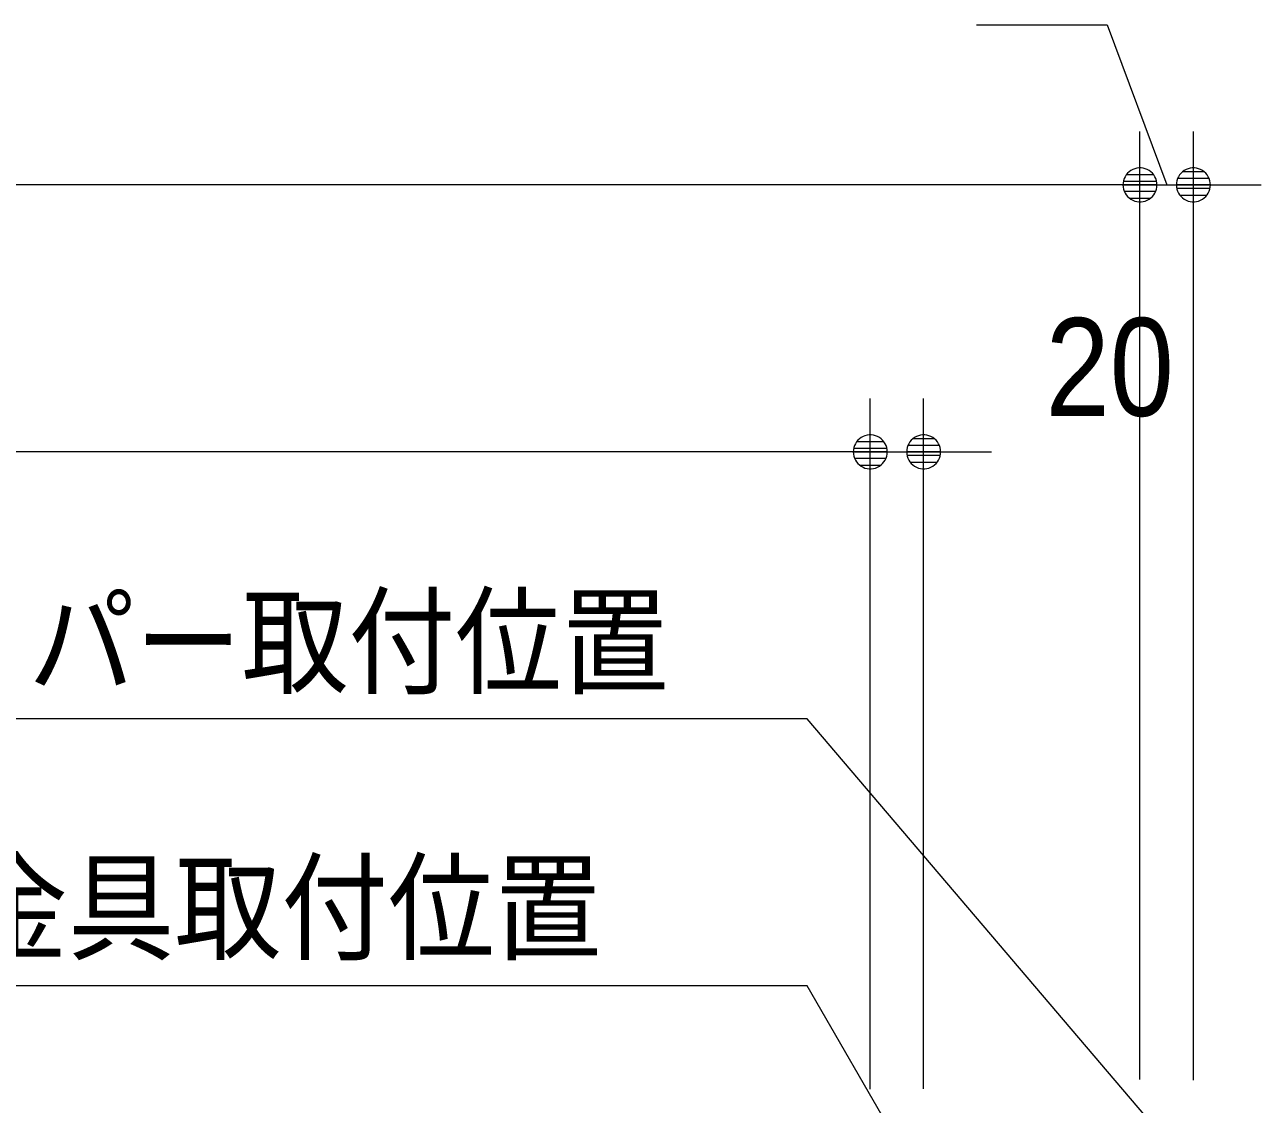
# Model space of a CAD drawing. Units: millimetres, scale not verified. Extents: x -6062 to 6062, y -3045 to 3045.
# Drawn here: x -3735.1 to -3272.1, y 355.6 to 760 of the extents above; entities that cross this region are included whole.
import ezdxf
from ezdxf.enums import TextEntityAlignment as Align

# ---------------------------------------------------------------- set-up
doc = ezdxf.new("R2010")
doc.units = ezdxf.units.MM
doc.header["$LTSCALE"] = 20
for name, color, linetype, lineweight in [('0-1_2寸法-3', 7, 'Continuous', 9), ('0-3_2寸法-1', 7, 'Continuous', 9), ('0-4_0', 7, 'Continuous', 9), ('0-5_2寸法-2', 7, 'Continuous', 9)]:
    doc.layers.add(name, color=color, linetype=linetype, lineweight=lineweight)
doc.styles.add('ＭＳ ゴシック', font='')
doc.styles.add('ＭＳ Ｐゴシック', font='')
doc.styles.get('ＭＳ ゴシック').set_extended_font_data('MS Gothic')
doc.styles.get('ＭＳ Ｐゴシック').set_extended_font_data('MS PGothic')

# ---------------------------------------------------------------- blocks, each defined once
blk = doc.blocks.new('_Dot')
at = {"layer": '0-4_0'}
for p, q in [((-10, 0), (-20, 0)), ((9.78, 2), (-9.78, 2)), ((7.99, 6), (-7.99, 6)), ((9.16, -3.98), (-9.16, -3.98)), ((6, -7.98), (-6, -7.98))]:
    blk.add_line(p, q, dxfattribs=at)
for points in [[(10, 0), (9.92, 1.25), (9.69, 2.49), (9.3, 3.68), (8.76, 4.82), (8.09, 5.88), (7.29, 6.85), (6.37, 7.71), (5.36, 8.44), (4.26, 9.05), (3.09, 9.51), (1.87, 9.82), (0.63, 9.98), (-0.63, 9.98), (-1.87, 9.82), (-3.09, 9.51), (-4.26, 9.05), (-5.36, 8.44), (-6.37, 7.71), (-7.29, 6.85), (-8.09, 5.88), (-8.76, 4.82), (-9.3, 3.68), (-9.69, 2.49), (-9.92, 1.25), (-10, 0), (0, 0)], [(-10, 0), (-9.92, -1.25), (-9.69, -2.49), (-9.3, -3.68), (-8.76, -4.82), (-8.09, -5.88), (-7.29, -6.85), (-6.37, -7.71), (-5.36, -8.44), (-4.26, -9.05), (-3.09, -9.51), (-1.87, -9.82), (-0.63, -9.98), (0.63, -9.98), (1.87, -9.82), (3.09, -9.51), (4.26, -9.05), (5.36, -8.44), (6.37, -7.71), (7.29, -6.85), (8.09, -5.88), (8.76, -4.82), (9.3, -3.68), (9.69, -2.49), (9.92, -1.25), (10, 0), (0, 0)]]:
    blk.add_lwpolyline(points, close=True, dxfattribs=at)

msp = doc.modelspace()

# ---------------------------------------------------------------- linework, layer by layer
at = {"layer": '0-1_2寸法-3'}
for points in [[(-3307.5, 341.8), (-3442.1, 500), (-4058.88, 500)], [(-3408.5, 341.8), (-3442.1, 400), (-4044.03, 400)]]:
    msp.add_lwpolyline(points, dxfattribs=at)
at = {"layer": '0-3_2寸法-1'}
for p, q in [((-3317.5, 365.08), (-3317.5, 720)), ((-3330.21, 700), (-5624.79, 700)), ((-3418.5, 365.25), (-3418.5, 620)), ((-3431.21, 600), (-5624.79, 600))]:
    msp.add_line(p, q, dxfattribs=at)
at = {"layer": '0-5_2寸法-2'}
for p, q in [((-3317.5, 364.88), (-3317.5, 720)), ((-3297.5, 364.68), (-3297.5, 720)), ((-3330.21, 700), (-3342.92, 700)), ((-3317.5, 700), (-3297.5, 700)), ((-3284.79, 700), (-3272.08, 700)), ((-3418.5, 361.27), (-3418.5, 620)), ((-3398.5, 361.47), (-3398.5, 620)), ((-3431.21, 600), (-3443.92, 600)), ((-3418.5, 600), (-3398.5, 600)), ((-3385.79, 600), (-3373.08, 600))]:
    msp.add_line(p, q, dxfattribs=at)
msp.add_lwpolyline([(-3378.7, 760), (-3329.81, 760), (-3307.5, 700)], dxfattribs=at)

# ---------------------------------------------------------------- block references
at = {"layer": '0-3_2寸法-1', "xscale": 0.6356201, "yscale": 0.6356201}
for p in [(-3317.5, 700), (-3418.5, 600)]:
    msp.add_blockref('_Dot', p, dxfattribs=at)
at = {"layer": '0-5_2寸法-2', "xscale": 0.6356201, "yscale": 0.6356201}
for p in [(-3317.5, 700), (-3418.5, 600)]:
    msp.add_blockref('_Dot', p, dxfattribs=at)
at = {"layer": '0-5_2寸法-2', "xscale": 0.6356201, "yscale": 0.6356201, "rotation": 180}
for p in [(-3297.5, 700), (-3398.5, 600)]:
    msp.add_blockref('_Dot', p, dxfattribs=at)

# ---------------------------------------------------------------- texts
at = {"layer": '0-1_2寸法-3', "style": 'ＭＳ ゴシック', "width": 0.9}
for s, p in [('スライド式ストッパー取付位置', (-4053.44, 502.97)), ('スライド式受け金具取付位置', (-4038.62, 403.34))]:
    msp.add_text(s, height=32.55, dxfattribs=at).set_placement(p, align=Align.BOTTOM_LEFT)
at = {"layer": '0-5_2寸法-2', "style": 'ＭＳ Ｐゴシック', "width": 0.9}
msp.add_text('20', height=36.66, dxfattribs=at).set_placement((-3352.82, 602.48), align=Align.BOTTOM_LEFT)

doc.saveas('drawing.dxf')
